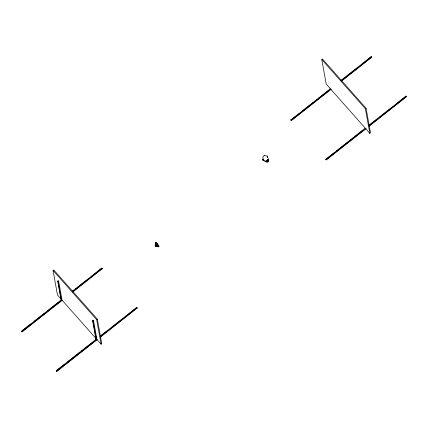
<?xml version="1.0" encoding="UTF-8"?>
<svg xmlns="http://www.w3.org/2000/svg" width="428" height="428" viewBox="0 0 428 428"><rect width="100%" height="100%" fill="white"/><g stroke="black" fill="none" stroke-linecap="round" stroke-linejoin="round"><path stroke-width="0.64" d="M268.404 159.205L268.03 160.093C268.083 159.489 269.126 158.055 267.864 159.976M268.147 161.404L268.003 160.596M268.067 159.869L267.741 160.008L268.34 159.414L268.361 159.869L267.741 160.008L268.367 159.312M268.206 161.484L268.089 160.891M267.19 161.591L267.794 161.805M263.916 160.329L263.407 159.767M267.249 157.408L267.489 157.739L267.554 157.467M267.334 156.883L267.564 157.424L267.163 156.166L267.548 157.563M157.584 246.057A2.418 0.428 51.9 0 0 157.937 246.384L158.44 246.699A2.418 0.428 51.9 0 0 158.285 245.843L157.67 244.902A2.418 0.428 51.9 0 0 156.145 243.184L155.648 242.869L155.749 244.565M267.206 156.525L267.27 156.172M156.011 246.362L155.064 245.084L156.3 246.555M155.145 245.084L155.401 245.132M158.44 246.699C156.899 246.747 156.466 244.468 155.712 244.666M157.67 244.902A1.247 0.867 48.8 0 0 156.648 245.372L156.91 246.009A1.247 0.332 29.5 0 1 157.937 246.384M263.937 160.393L263.611 159.922L263.857 160.543M263.461 160.35C264.6 160.238 261.663 159.173 263.306 160.222M267.174 161.527C267.965 161.495 267.307 161.436 267.104 162.025M263.038 159.965L262.813 159.719L263.702 160.211L262.926 159.489L264.445 161.185L265.799 161.228M267.532 157.418L267.099 156.482M267.564 157.413C267.505 155.728 267.281 156.916 267.43 156.899M268.212 159.617L268.415 159.061M267.067 161.816L267.768 161.731L267.602 161.452M268.024 160.955L267.992 161.233M268.185 161.078L268.024 161.474M263.541 159.911C264.397 161.458 261.808 158.419 263.279 160.281M268.286 159.553L268.388 159.023M266.286 161.361L266.018 161.383L266.697 161.201C266.687 160.126 266.687 161.602 266.029 161.281C267.949 160.441 265.467 161.495 266.296 161.121M267.757 159.992L268.297 159.81L268.329 159.382M263.916 160.436C261.048 158.301 264.558 161.688 263.391 159.698M266.697 161.201C266.623 160.709 265.692 162.116 266.756 160.853M267.495 161.495C266.671 161.677 267.532 161.875 267.366 161.474M265.59 161.196L266.377 161.228L266.879 160.982L265.563 161.297L266.853 160.719M263.734 160.072L262.883 159.665L263.835 160.318M263.172 159.414L262.936 159.596L263.509 158.724M268.099 160.853L268.089 161.196M267.265 161.747L266.772 161.741M266.751 160.794L265.895 161.319M263.081 159.735L263.653 160.147M267.184 156.471L267.366 156.252M267.447 157.012L267.329 156.215M267.591 160.388L267.313 160.671M263.557 159.938L263.284 160.093M266.74 161.046L266.494 161.308L266.762 160.885M268.276 159.81L268.404 159.505L268.276 160.029L267.762 160.099L268.361 159.435M268.254 159.81L268.479 159.574M264.253 155.631L263.054 156.675L262.824 158.446M266.558 161.099L266.724 160.805L266.248 161.297M267.275 156.942L267.409 156.573L267.554 156.857M262.958 159.542L263.45 159.842M266.644 161.094L266.35 161.335M267.564 161.736L267.917 161.543M267.393 161.575L267.901 161.522M267.81 160.2L268.196 159.938M267.559 161.581L266.724 161.602L267.457 161.559M155.648 242.869A2.418 0.428 51.9 0 0 155.803 243.725L155.674 244.463M267.115 161.495L267.035 161.72M267.928 161.923L268.185 161.613L267.907 161.725M267.709 161.597L266.724 161.602M61.375 298.343L61.611 299.648L57.464 294.972L53.051 270.432L53.719 269.908L97.338 319.138L101.752 343.679L101.083 344.203L96.937 339.527L93.539 320.631L93.101 320.139L92.566 320.561L95.968 339.452L96.402 339.944L56.774 371.327L97.247 339.565M321.786 59.54L322.461 59.016L366.074 108.247L370.488 132.787L369.819 133.311L326.206 84.075L321.786 59.54L365.405 108.771L369.819 133.311M62.354 300.178L21.881 331.941L61.509 300.558L61.076 300.065L57.673 281.175L58.208 280.752L58.647 281.244L62.044 300.14L96.059 338.537M61.509 300.558L58.112 281.667L58.647 281.244M21.881 331.941L21.4 331.202L61.076 300.065M72.166 291.366L101.821 268.094L102.255 268.586L72.867 291.928M331.235 89.174L291.286 120.519L290.853 120.027L330.346 88.757M340.95 80.432L371.226 56.673L371.665 57.165L341.747 80.924M21.967 331.037L30.377 324.435M34.058 321.546L44.571 313.296M47.727 310.824L48.776 310M49.83 309.171L58.764 302.163M72.428 291.436L73.482 290.612M75.585 288.959L76.633 288.135M77.687 287.311L88.2 279.061M91.351 276.584L92.405 275.76M93.454 274.937L101.821 268.094M290.853 120.027L298.733 113.843M302.414 110.954L313.451 102.292M316.083 100.232L317.132 99.403M318.186 98.579L328.699 90.329M341.309 80.432L342.363 79.608M343.941 78.367L344.989 77.543M346.043 76.719L347.092 75.895M348.146 75.066L357.08 68.057M361.81 64.344L371.226 56.673M72.599 291.859L102.255 268.586M291.286 120.519L330.785 89.249M341.384 80.924L371.665 57.165M96.402 339.944L93.004 321.054L93.539 320.631M101.083 344.203L96.669 319.668L97.338 319.138M365.405 108.771L366.074 108.247M56.774 371.327L56.293 370.589L95.968 339.452M100.296 336.06L136.714 307.481L137.147 307.973L100.398 337.093M366.127 128.561L326.179 159.906L325.745 159.414L365.239 128.143M368.535 125.554L406.119 96.059L406.557 96.551L369.278 126.083M56.336 370.835L64.746 364.233M67.902 361.762L79.988 352.271M81.566 351.035L82.62 350.211M83.669 349.387L94.181 341.137M95.76 339.896L96.808 339.072M100.489 336.183L107.845 330.411M111.526 327.522L122.563 318.86M125.195 316.8L126.244 315.976M127.298 315.147L136.714 307.481M326.27 159.002L334.68 152.405M336.258 151.164L347.82 142.091M349.922 140.443L350.976 139.619M352.025 138.79L353.079 137.966M354.127 137.142L362.537 130.54M369.894 124.767L376.731 119.407M379.882 116.93L380.936 116.106M381.985 115.282L392.497 107.032M395.654 104.555L406.119 96.059M100.211 336.959L137.147 307.973M326.179 159.906L365.678 128.635M368.968 126.046L406.557 96.551M267.751 160.019L268.41 159.51M267.661 161.559L266.853 161.741M267.655 160.211L268.051 160.019L267.644 160.115M266.58 161.966L267.211 161.891M267.596 161.811L267.233 161.961M264.012 155.733L265.258 155.385L266.43 155.819M266.152 161.265L265.595 161.217M156.381 246.555L155.744 246.202M266.237 161.217L266.425 161.196M267.527 156.932L267.227 156.958M266.007 161.292L265.569 161.319L266.061 161.351M267.045 161.752L266.612 161.543M267.762 160.099L268.26 160.013L268.367 159.526M266.858 161.581L267.233 161.613M263.07 159.607L263.375 159.772M266.184 162.009L265.205 161.484M156.252 246.528L156.161 246.036M267.388 157.381L267.404 157.697M267.356 156.595L267.425 157.242M156.113 244.741L155.824 244.49M156.129 246.442L156.274 246.218M156.814 245.704L156.926 245.8A1.247 0.631 22.6 0 0 158.285 245.843M371.274 56.919L371.707 57.411M290.805 119.781L291.243 120.273M325.697 159.168L326.136 159.665M101.864 268.335L102.303 268.832M136.757 307.727L137.195 308.219M53.051 270.432L96.669 319.668M57.673 281.175L58.112 281.667M92.566 320.561L93.004 321.054M21.4 331.202L21.839 331.695M56.293 370.589L56.726 371.081M155.696 245.399L156.204 246.063M155.829 246.137L155.327 245.506M268.078 161.468L267.554 160.639M267.848 161.474L267.521 160.907M155.803 243.725L156.076 244.174M156.027 244.725L155.953 244.591A1.247 0.701 78.2 0 0 156.145 243.184M96.032 336.429L96.268 337.729M58.208 280.752L58.561 282.71M157.242 244.474A1.974 0.353 51.9 0 1 158.285 246.191A1.974 0.353 51.9 0 1 157.488 245.822M156.027 243.917A1.974 0.353 51.9 0 1 155.797 243.382M155.808 243.248A1.974 0.353 51.9 0 1 156.916 244.083M155.936 244.088A2.755 0.492 51.9 0 1 156.022 242.96A2.755 0.492 51.9 0 1 158.67 246.421A2.755 0.492 51.9 0 1 157.215 245.758M155.733 242.895A2.418 0.428 51.9 0 1 156.969 243.612A2.418 0.428 51.9 0 1 158.729 246.164A2.418 0.428 51.9 0 1 157.798 245.891M156.011 243.559A2.418 0.428 51.9 0 1 155.824 243.179M155.621 242.976A2.755 0.492 51.9 0 1 156.632 243.168A2.755 0.492 51.9 0 1 158.884 246.255A2.755 0.492 51.9 0 1 157.868 246.063M156.15 243.923A2.755 0.492 51.9 0 1 155.84 243.409M155.653 244.147L155.557 243.377L155.653 244.147M156.348 244.34C156.669 245.677 157.124 243.398 156.348 244.34M268.393 159.157L268.319 159.484L268.393 159.157M157.402 246.159L158.253 246.421L157.402 246.159"/></g></svg>
